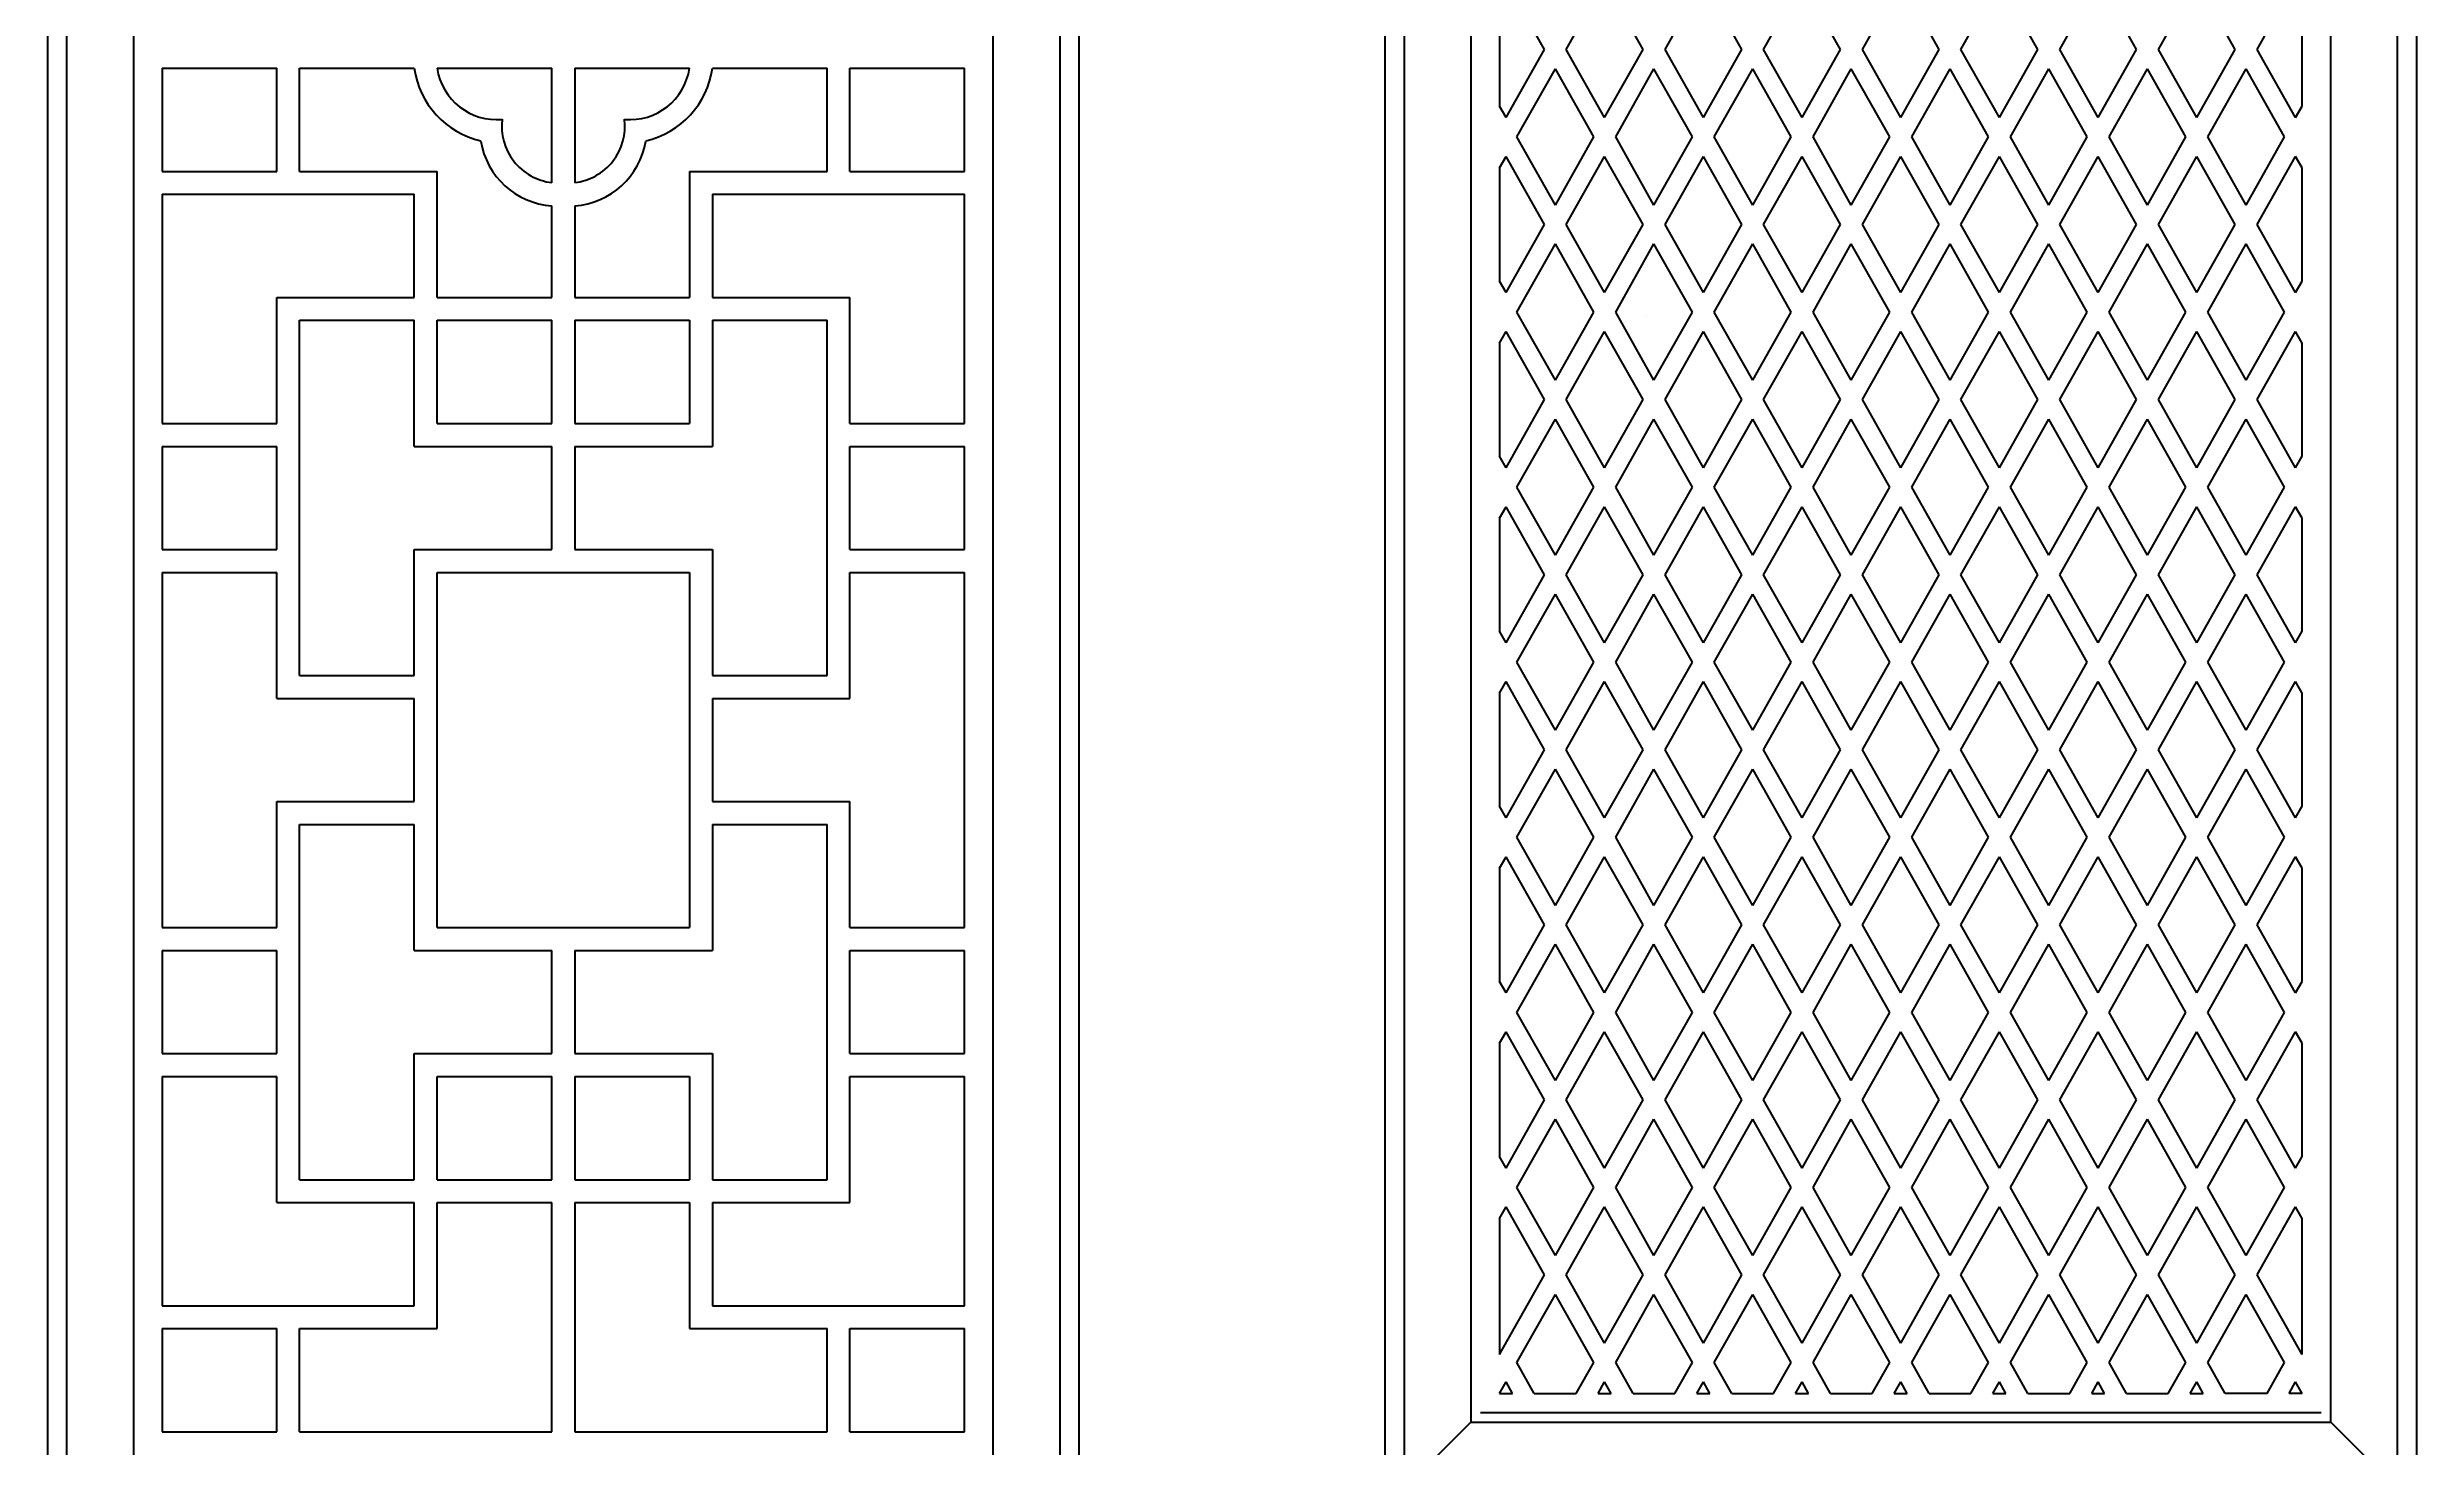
# Model space of a CAD drawing. Extents: x -66030 to 95157, y -13132 to 45879.
# Drawn here: x -49491 to -48251, y 32783 to 33514 of the extents above; entities that cross this region are included whole.
import ezdxf

# ---------------------------------------------------------------- set-up
doc = ezdxf.new("R2010")
doc.units = 0
doc.header["$LTSCALE"] = 100
doc.header["$MEASUREMENT"] = 0
doc.layers.get('0').update_dxf_attribs({"linetype": 'CONTINUOUS'})
for name, color, linetype in [('3', 11, 'CONTINUOUS'), ('4', 121, 'CONTINUOUS'), ('7', 105, 'CONTINUOUS')]:
    doc.layers.add(name, color=color, linetype=linetype)
doc.styles.add('163', font='SimSun.ttf', dxfattribs={"width": 0.99})

# ---------------------------------------------------------------- blocks, each defined once
blk = doc.blocks.new('A')
blk.add_hatch(color=1).paths.add_polyline_path([(23, 18, 1), (22, 18, 1)])
at = {"color": 7}
for p, q in [((0, 0), (0, 30)), ((0, 30), (67, 30)), ((67, 0), (0, 0)), ((2, 2), (2, 28)), ((2, 28), (66, 28)), ((2, 16), (65, 16)), ((66, 2), (2, 2)), ((66, 28), (66, 2)), ((67, 30), (67, 0))]:
    blk.add_line(p, q, dxfattribs=at)
at = {"color": 3, "style": '163'}
for s, height, p in [('中国建筑行业网络家园；因为专业，所以完美', 1.84, (6, 12)), ('=', 4, (13, 23)), ('编辑部：ivpinfo@service.netease.com', 1.63, (15, 7)), ('网易  NETEASE ', 3.2, (19, 23))]:
    blk.add_text(s, height=height, dxfattribs=at).set_placement(p)
at = {"color": 1, "style": '163'}
for s, height, p in [('网易  建筑   co.163.com', 2.27, (14, 17)), ('本图纸由浩辰ICAD软件提供技术支持', 1.49, (18, 3))]:
    blk.add_text(s, height=height, dxfattribs=at).set_placement(p)
at = {"color": 3, "style": '163', "text_generation_flag": 2}
blk.add_text('=', height=4, dxfattribs=at).set_placement((54, 23))
blk = doc.blocks.new('建筑图纸图签')
at = {"xscale": 500, "yscale": 500, "zscale": 500}
blk.add_blockref('A', (-18157, -7245), dxfattribs=at)

msp = doc.modelspace()

# ---------------------------------------------------------------- linework, layer by layer
at = {"layer": '3'}
for p, q in [((-48707.8, 33512.7), (-48727.9, 33548.4)), ((-48696.4, 33512.7), (-48676.3, 33548.4)), ((-48656.2, 33512.7), (-48676.3, 33548.4)), ((-48644.7, 33512.7), (-48624.6, 33548.4)), ((-48604.5, 33512.7), (-48624.6, 33548.4)), ((-48593.1, 33512.7), (-48573, 33548.4)), ((-48552.9, 33512.7), (-48573, 33548.4)), ((-48541.4, 33512.7), (-48521.3, 33548.4)), ((-48501.2, 33512.7), (-48521.3, 33548.4)), ((-48489.8, 33512.7), (-48469.7, 33548.4)), ((-48449.6, 33512.7), (-48469.7, 33548.4)), ((-48438.1, 33512.7), (-48418, 33548.4)), ((-48397.9, 33512.7), (-48418, 33548.4)), ((-48386.5, 33512.7), (-48366.4, 33548.4)), ((-48346.3, 33512.7), (-48366.4, 33548.4)), ((-48334.8, 33512.7), (-48314.7, 33548.4)), ((-48727.9, 33477.1), (-48707.8, 33512.7)), ((-48676.3, 33477.1), (-48696.4, 33512.7)), ((-48676.3, 33477.1), (-48656.2, 33512.7)), ((-48624.6, 33477.1), (-48644.7, 33512.7)), ((-48624.6, 33477.1), (-48604.5, 33512.7)), ((-48573, 33477.1), (-48593.1, 33512.7)), ((-48573, 33477.1), (-48552.9, 33512.7)), ((-48521.3, 33477.1), (-48541.4, 33512.7)), ((-48521.3, 33477.1), (-48501.2, 33512.7)), ((-48469.7, 33477.1), (-48489.8, 33512.7)), ((-48469.7, 33477.1), (-48449.6, 33512.7)), ((-48418, 33477.1), (-48438.1, 33512.7)), ((-48418, 33477.1), (-48397.9, 33512.7)), ((-48366.4, 33477.1), (-48386.5, 33512.7)), ((-48366.4, 33477.1), (-48346.3, 33512.7)), ((-48314.7, 33477.1), (-48334.8, 33512.7)), ((-49431.3, 33502.9), (-49371.3, 33502.9)), ((-49371.3, 33448.9), (-49371.3, 33502.9)), ((-49359.3, 33502.9), (-49299.3, 33502.9)), ((-49359.3, 33448.9), (-49359.3, 33502.9)), ((-49287.3, 33502.9), (-49227.3, 33502.9)), ((-49227.3, 33442.9), (-49227.3, 33502.9)), ((-49215.3, 33502.9), (-49215.3, 33442.9)), ((-49215.3, 33502.9), (-49155.3, 33502.9)), ((-49143.3, 33502.9), (-49083.3, 33502.9)), ((-49083.3, 33448.9), (-49083.3, 33502.9)), ((-49071.3, 33448.9), (-49071.3, 33502.9)), ((-49071.3, 33502.9), (-49011.3, 33502.9)), ((-48722.2, 33466.9), (-48702.1, 33502.5)), ((-48682, 33466.9), (-48702.1, 33502.5)), ((-48670.5, 33466.9), (-48650.5, 33502.5)), ((-48630.4, 33466.9), (-48650.5, 33502.5)), ((-48618.9, 33466.9), (-48598.8, 33502.5)), ((-48578.7, 33466.9), (-48598.8, 33502.5)), ((-48567.2, 33466.9), (-48547.2, 33502.5)), ((-48527.1, 33466.9), (-48547.2, 33502.5)), ((-48515.6, 33466.9), (-48495.5, 33502.5)), ((-48475.4, 33466.9), (-48495.5, 33502.5)), ((-48463.9, 33466.9), (-48443.9, 33502.5)), ((-48423.8, 33466.9), (-48443.9, 33502.5)), ((-48412.3, 33466.9), (-48392.2, 33502.5)), ((-48372.1, 33466.9), (-48392.2, 33502.5)), ((-48360.6, 33466.9), (-48340.6, 33502.5)), ((-48320.5, 33466.9), (-48340.6, 33502.5)), ((-48727.9, 33477.1), (-48731.3, 33483.1)), ((-48314.7, 33477.1), (-48311.3, 33483.1)), ((-48731.3, 33450.7), (-48727.9, 33456.7)), ((-48707.8, 33421), (-48727.9, 33456.7)), ((-48702.1, 33431.2), (-48722.2, 33466.9)), ((-48702.1, 33431.2), (-48682, 33466.9)), ((-48696.4, 33421), (-48676.3, 33456.7)), ((-48656.2, 33421), (-48676.3, 33456.7)), ((-48650.5, 33431.2), (-48670.5, 33466.9)), ((-48650.5, 33431.2), (-48630.4, 33466.9)), ((-48644.7, 33421), (-48624.6, 33456.7)), ((-48604.5, 33421), (-48624.6, 33456.7)), ((-48598.8, 33431.2), (-48618.9, 33466.9)), ((-48598.8, 33431.2), (-48578.7, 33466.9)), ((-48593.1, 33421), (-48573, 33456.7)), ((-48552.9, 33421), (-48573, 33456.7)), ((-48547.2, 33431.2), (-48567.2, 33466.9)), ((-48547.2, 33431.2), (-48527.1, 33466.9)), ((-48541.4, 33421), (-48521.3, 33456.7)), ((-48501.2, 33421), (-48521.3, 33456.7)), ((-48495.5, 33431.2), (-48515.6, 33466.9)), ((-48495.5, 33431.2), (-48475.4, 33466.9)), ((-48489.8, 33421), (-48469.7, 33456.7)), ((-48449.6, 33421), (-48469.7, 33456.7)), ((-48443.9, 33431.2), (-48463.9, 33466.9)), ((-48443.9, 33431.2), (-48423.8, 33466.9)), ((-48438.1, 33421), (-48418, 33456.7)), ((-48397.9, 33421), (-48418, 33456.7)), ((-48392.2, 33431.2), (-48412.3, 33466.9)), ((-48392.2, 33431.2), (-48372.1, 33466.9)), ((-48386.5, 33421), (-48366.4, 33456.7)), ((-48346.3, 33421), (-48366.4, 33456.7)), ((-48340.6, 33431.2), (-48360.6, 33466.9)), ((-48340.6, 33431.2), (-48320.5, 33466.9)), ((-48334.8, 33421), (-48314.7, 33456.7)), ((-48311.3, 33450.7), (-48314.7, 33456.7)), ((-49431.3, 33448.9), (-49371.3, 33448.9)), ((-49359.3, 33448.9), (-49287.3, 33448.9)), ((-49287.3, 33382.9), (-49287.3, 33448.9)), ((-49155.3, 33448.9), (-49083.3, 33448.9)), ((-49155.3, 33448.9), (-49155.3, 33382.9)), ((-49071.3, 33448.9), (-49011.3, 33448.9)), ((-49431.3, 33436.9), (-49299.3, 33436.9)), ((-49299.3, 33382.9), (-49299.3, 33436.9)), ((-49227.3, 33382.9), (-49227.3, 33430.9)), ((-49215.3, 33430.9), (-49215.3, 33382.9)), ((-49143.3, 33436.9), (-49011.3, 33436.9)), ((-49143.3, 33436.9), (-49143.3, 33382.9)), ((-48727.9, 33385.4), (-48707.8, 33421)), ((-48676.3, 33385.4), (-48696.4, 33421)), ((-48676.3, 33385.4), (-48656.2, 33421)), ((-48624.6, 33385.4), (-48644.7, 33421)), ((-48624.6, 33385.4), (-48604.5, 33421)), ((-48573, 33385.4), (-48593.1, 33421)), ((-48573, 33385.4), (-48552.9, 33421)), ((-48521.3, 33385.4), (-48541.4, 33421)), ((-48521.3, 33385.4), (-48501.2, 33421)), ((-48469.7, 33385.4), (-48489.8, 33421)), ((-48469.7, 33385.4), (-48449.6, 33421)), ((-48418, 33385.4), (-48438.1, 33421)), ((-48418, 33385.4), (-48397.9, 33421)), ((-48366.4, 33385.4), (-48386.5, 33421)), ((-48366.4, 33385.4), (-48346.3, 33421)), ((-48314.7, 33385.4), (-48334.8, 33421)), ((-48722.2, 33375.2), (-48702.1, 33410.9)), ((-48682, 33375.2), (-48702.1, 33410.9)), ((-48670.5, 33375.2), (-48650.5, 33410.9)), ((-48630.4, 33375.2), (-48650.5, 33410.9)), ((-48618.9, 33375.2), (-48598.8, 33410.9)), ((-48578.7, 33375.2), (-48598.8, 33410.9)), ((-48567.2, 33375.2), (-48547.2, 33410.9)), ((-48527.1, 33375.2), (-48547.2, 33410.9)), ((-48515.6, 33375.2), (-48495.5, 33410.9)), ((-48475.4, 33375.2), (-48495.5, 33410.9)), ((-48463.9, 33375.2), (-48443.9, 33410.9)), ((-48423.8, 33375.2), (-48443.9, 33410.9)), ((-48412.3, 33375.2), (-48392.2, 33410.9)), ((-48372.1, 33375.2), (-48392.2, 33410.9)), ((-48360.6, 33375.2), (-48340.6, 33410.9)), ((-48320.5, 33375.2), (-48340.6, 33410.9)), ((-49371.3, 33382.9), (-49299.3, 33382.9)), ((-49371.3, 33316.9), (-49371.3, 33382.9)), ((-49287.3, 33382.9), (-49227.3, 33382.9)), ((-49215.3, 33382.9), (-49155.3, 33382.9)), ((-49143.3, 33382.9), (-49071.3, 33382.9)), ((-49071.3, 33316.9), (-49071.3, 33382.9)), ((-48727.9, 33385.4), (-48731.3, 33391.4)), ((-48314.7, 33385.4), (-48311.3, 33391.4)), ((-49359.3, 33184.9), (-49359.3, 33370.9)), ((-49359.3, 33370.9), (-49299.3, 33370.9)), ((-49299.3, 33304.9), (-49299.3, 33370.9)), ((-49287.3, 33370.9), (-49227.3, 33370.9)), ((-49287.3, 33316.9), (-49287.3, 33370.9)), ((-49227.3, 33316.9), (-49227.3, 33370.9)), ((-49215.3, 33370.9), (-49215.3, 33316.9)), ((-49215.3, 33370.9), (-49155.3, 33370.9)), ((-49155.3, 33370.9), (-49155.3, 33316.9)), ((-49143.3, 33370.9), (-49083.3, 33370.9)), ((-49143.3, 33370.9), (-49143.3, 33304.9)), ((-49083.3, 33184.9), (-49083.3, 33370.9)), ((-48702.1, 33339.6), (-48722.2, 33375.2)), ((-48702.1, 33339.6), (-48682, 33375.2)), ((-48650.5, 33339.6), (-48670.5, 33375.2)), ((-48650.5, 33339.6), (-48630.4, 33375.2)), ((-48598.8, 33339.6), (-48618.9, 33375.2)), ((-48598.8, 33339.6), (-48578.7, 33375.2)), ((-48547.2, 33339.6), (-48567.2, 33375.2)), ((-48547.2, 33339.6), (-48527.1, 33375.2)), ((-48495.5, 33339.6), (-48515.6, 33375.2)), ((-48495.5, 33339.6), (-48475.4, 33375.2)), ((-48443.9, 33339.6), (-48463.9, 33375.2)), ((-48443.9, 33339.6), (-48423.8, 33375.2)), ((-48392.2, 33339.6), (-48412.3, 33375.2)), ((-48392.2, 33339.6), (-48372.1, 33375.2)), ((-48340.6, 33339.6), (-48360.6, 33375.2)), ((-48340.6, 33339.6), (-48320.5, 33375.2)), ((-48731.3, 33359), (-48727.9, 33365)), ((-48707.8, 33329.4), (-48727.9, 33365)), ((-48696.4, 33329.4), (-48676.3, 33365)), ((-48656.2, 33329.4), (-48676.3, 33365)), ((-48644.7, 33329.4), (-48624.6, 33365)), ((-48604.5, 33329.4), (-48624.6, 33365)), ((-48593.1, 33329.4), (-48573, 33365)), ((-48552.9, 33329.4), (-48573, 33365)), ((-48541.4, 33329.4), (-48521.3, 33365)), ((-48501.2, 33329.4), (-48521.3, 33365)), ((-48489.8, 33329.4), (-48469.7, 33365)), ((-48449.6, 33329.4), (-48469.7, 33365)), ((-48438.1, 33329.4), (-48418, 33365)), ((-48397.9, 33329.4), (-48418, 33365)), ((-48386.5, 33329.4), (-48366.4, 33365)), ((-48346.3, 33329.4), (-48366.4, 33365)), ((-48334.8, 33329.4), (-48314.7, 33365)), ((-48311.3, 33359), (-48314.7, 33365)), ((-48727.9, 33293.7), (-48707.8, 33329.4)), ((-48722.2, 33283.5), (-48702.1, 33319.2)), ((-48682, 33283.5), (-48702.1, 33319.2)), ((-48676.3, 33293.7), (-48696.4, 33329.4)), ((-48676.3, 33293.7), (-48656.2, 33329.4)), ((-48670.5, 33283.5), (-48650.5, 33319.2)), ((-48630.4, 33283.5), (-48650.5, 33319.2)), ((-48624.6, 33293.7), (-48644.7, 33329.4)), ((-48624.6, 33293.7), (-48604.5, 33329.4)), ((-48618.9, 33283.5), (-48598.8, 33319.2)), ((-48578.7, 33283.5), (-48598.8, 33319.2)), ((-48573, 33293.7), (-48593.1, 33329.4)), ((-48573, 33293.7), (-48552.9, 33329.4)), ((-48567.2, 33283.5), (-48547.2, 33319.2)), ((-48527.1, 33283.5), (-48547.2, 33319.2)), ((-48521.3, 33293.7), (-48541.4, 33329.4)), ((-48521.3, 33293.7), (-48501.2, 33329.4)), ((-48515.6, 33283.5), (-48495.5, 33319.2)), ((-48475.4, 33283.5), (-48495.5, 33319.2)), ((-48469.7, 33293.7), (-48489.8, 33329.4)), ((-48469.7, 33293.7), (-48449.6, 33329.4)), ((-48463.9, 33283.5), (-48443.9, 33319.2)), ((-48423.8, 33283.5), (-48443.9, 33319.2)), ((-48418, 33293.7), (-48438.1, 33329.4)), ((-48418, 33293.7), (-48397.9, 33329.4)), ((-48412.3, 33283.5), (-48392.2, 33319.2)), ((-48372.1, 33283.5), (-48392.2, 33319.2)), ((-48366.4, 33293.7), (-48386.5, 33329.4)), ((-48366.4, 33293.7), (-48346.3, 33329.4)), ((-48360.6, 33283.5), (-48340.6, 33319.2)), ((-48320.5, 33283.5), (-48340.6, 33319.2)), ((-48314.7, 33293.7), (-48334.8, 33329.4)), ((-49431.3, 33316.9), (-49371.3, 33316.9)), ((-49287.3, 33316.9), (-49227.3, 33316.9)), ((-49215.3, 33316.9), (-49155.3, 33316.9)), ((-49071.3, 33316.9), (-49011.3, 33316.9)), ((-49431.3, 33304.9), (-49371.3, 33304.9)), ((-49371.3, 33250.9), (-49371.3, 33304.9)), ((-49299.3, 33304.9), (-49227.3, 33304.9)), ((-49227.3, 33250.9), (-49227.3, 33304.9)), ((-49215.3, 33304.9), (-49215.3, 33250.9)), ((-49215.3, 33304.9), (-49143.3, 33304.9)), ((-49071.3, 33250.9), (-49071.3, 33304.9)), ((-49071.3, 33304.9), (-49011.3, 33304.9)), ((-48727.9, 33293.7), (-48731.3, 33299.7)), ((-48314.7, 33293.7), (-48311.3, 33299.7)), ((-48702.1, 33247.9), (-48722.2, 33283.5)), ((-48702.1, 33247.9), (-48682, 33283.5)), ((-48650.5, 33247.9), (-48670.5, 33283.5)), ((-48650.5, 33247.9), (-48630.4, 33283.5)), ((-48598.8, 33247.9), (-48618.9, 33283.5)), ((-48598.8, 33247.9), (-48578.7, 33283.5)), ((-48547.2, 33247.9), (-48567.2, 33283.5)), ((-48547.2, 33247.9), (-48527.1, 33283.5)), ((-48495.5, 33247.9), (-48515.6, 33283.5)), ((-48495.5, 33247.9), (-48475.4, 33283.5)), ((-48443.9, 33247.9), (-48463.9, 33283.5)), ((-48443.9, 33247.9), (-48423.8, 33283.5)), ((-48392.2, 33247.9), (-48412.3, 33283.5)), ((-48392.2, 33247.9), (-48372.1, 33283.5)), ((-48340.6, 33247.9), (-48360.6, 33283.5)), ((-48340.6, 33247.9), (-48320.5, 33283.5)), ((-48731.3, 33267.3), (-48727.9, 33273.3)), ((-48707.8, 33237.7), (-48727.9, 33273.3)), ((-48696.4, 33237.7), (-48676.3, 33273.3)), ((-48656.2, 33237.7), (-48676.3, 33273.3)), ((-48644.7, 33237.7), (-48624.6, 33273.3)), ((-48604.5, 33237.7), (-48624.6, 33273.3)), ((-48593.1, 33237.7), (-48573, 33273.3)), ((-48552.9, 33237.7), (-48573, 33273.3)), ((-48541.4, 33237.7), (-48521.3, 33273.3)), ((-48501.2, 33237.7), (-48521.3, 33273.3)), ((-48489.8, 33237.7), (-48469.7, 33273.3)), ((-48449.6, 33237.7), (-48469.7, 33273.3)), ((-48438.1, 33237.7), (-48418, 33273.3)), ((-48397.9, 33237.7), (-48418, 33273.3)), ((-48386.5, 33237.7), (-48366.4, 33273.3)), ((-48346.3, 33237.7), (-48366.4, 33273.3)), ((-48334.8, 33237.7), (-48314.7, 33273.3)), ((-48311.3, 33267.3), (-48314.7, 33273.3)), ((-49431.3, 33250.9), (-49371.3, 33250.9)), ((-49299.3, 33184.9), (-49299.3, 33250.9)), ((-49299.3, 33250.9), (-49227.3, 33250.9)), ((-49215.3, 33250.9), (-49143.3, 33250.9)), ((-49143.3, 33250.9), (-49143.3, 33184.9)), ((-49071.3, 33250.9), (-49011.3, 33250.9)), ((-49431.3, 33238.9), (-49371.3, 33238.9)), ((-49371.3, 33172.9), (-49371.3, 33238.9)), ((-49287.3, 33052.9), (-49287.3, 33238.9)), ((-49287.3, 33238.9), (-49155.3, 33238.9)), ((-49155.3, 33238.9), (-49155.3, 33052.9)), ((-49071.3, 33172.9), (-49071.3, 33238.9)), ((-49071.3, 33238.9), (-49011.3, 33238.9)), ((-48727.9, 33202), (-48707.8, 33237.7)), ((-48676.3, 33202), (-48696.4, 33237.7)), ((-48676.3, 33202), (-48656.2, 33237.7)), ((-48624.6, 33202), (-48644.7, 33237.7)), ((-48624.6, 33202), (-48604.5, 33237.7)), ((-48573, 33202), (-48593.1, 33237.7)), ((-48573, 33202), (-48552.9, 33237.7)), ((-48521.3, 33202), (-48541.4, 33237.7)), ((-48521.3, 33202), (-48501.2, 33237.7)), ((-48469.7, 33202), (-48489.8, 33237.7)), ((-48469.7, 33202), (-48449.6, 33237.7)), ((-48418, 33202), (-48438.1, 33237.7)), ((-48418, 33202), (-48397.9, 33237.7)), ((-48366.4, 33202), (-48386.5, 33237.7)), ((-48366.4, 33202), (-48346.3, 33237.7)), ((-48314.7, 33202), (-48334.8, 33237.7)), ((-48722.2, 33191.9), (-48702.1, 33227.5)), ((-48682, 33191.9), (-48702.1, 33227.5)), ((-48670.5, 33191.9), (-48650.5, 33227.5)), ((-48630.4, 33191.9), (-48650.5, 33227.5)), ((-48618.9, 33191.9), (-48598.8, 33227.5)), ((-48578.7, 33191.9), (-48598.8, 33227.5)), ((-48567.2, 33191.9), (-48547.2, 33227.5)), ((-48527.1, 33191.9), (-48547.2, 33227.5)), ((-48515.6, 33191.9), (-48495.5, 33227.5)), ((-48475.4, 33191.9), (-48495.5, 33227.5)), ((-48463.9, 33191.9), (-48443.9, 33227.5)), ((-48423.8, 33191.9), (-48443.9, 33227.5)), ((-48412.3, 33191.9), (-48392.2, 33227.5)), ((-48372.1, 33191.9), (-48392.2, 33227.5)), ((-48360.6, 33191.9), (-48340.6, 33227.5)), ((-48320.5, 33191.9), (-48340.6, 33227.5)), ((-48727.9, 33202), (-48731.3, 33208.1)), ((-48314.7, 33202), (-48311.3, 33208.1)), ((-49359.3, 33184.9), (-49299.3, 33184.9)), ((-49143.3, 33184.9), (-49083.3, 33184.9)), ((-48702.1, 33156.2), (-48722.2, 33191.9)), ((-48702.1, 33156.2), (-48682, 33191.9)), ((-48650.5, 33156.2), (-48670.5, 33191.9)), ((-48650.5, 33156.2), (-48630.4, 33191.9)), ((-48598.8, 33156.2), (-48618.9, 33191.9)), ((-48598.8, 33156.2), (-48578.7, 33191.9)), ((-48547.2, 33156.2), (-48567.2, 33191.9)), ((-48547.2, 33156.2), (-48527.1, 33191.9)), ((-48495.5, 33156.2), (-48515.6, 33191.9)), ((-48495.5, 33156.2), (-48475.4, 33191.9)), ((-48443.9, 33156.2), (-48463.9, 33191.9)), ((-48443.9, 33156.2), (-48423.8, 33191.9)), ((-48392.2, 33156.2), (-48412.3, 33191.9)), ((-48392.2, 33156.2), (-48372.1, 33191.9)), ((-48340.6, 33156.2), (-48360.6, 33191.9)), ((-48340.6, 33156.2), (-48320.5, 33191.9)), ((-49371.3, 33172.9), (-49299.3, 33172.9)), ((-49299.3, 33118.9), (-49299.3, 33172.9)), ((-49143.3, 33172.9), (-49071.3, 33172.9)), ((-49143.3, 33172.9), (-49143.3, 33118.9)), ((-48731.3, 33175.6), (-48727.9, 33181.7)), ((-48707.8, 33146), (-48727.9, 33181.7)), ((-48696.4, 33146), (-48676.3, 33181.7)), ((-48656.2, 33146), (-48676.3, 33181.7)), ((-48644.7, 33146), (-48624.6, 33181.7)), ((-48604.5, 33146), (-48624.6, 33181.7)), ((-48593.1, 33146), (-48573, 33181.7)), ((-48552.9, 33146), (-48573, 33181.7)), ((-48541.4, 33146), (-48521.3, 33181.7)), ((-48501.2, 33146), (-48521.3, 33181.7)), ((-48489.8, 33146), (-48469.7, 33181.7)), ((-48449.6, 33146), (-48469.7, 33181.7)), ((-48438.1, 33146), (-48418, 33181.7)), ((-48397.9, 33146), (-48418, 33181.7)), ((-48386.5, 33146), (-48366.4, 33181.7)), ((-48346.3, 33146), (-48366.4, 33181.7)), ((-48334.8, 33146), (-48314.7, 33181.7)), ((-48311.3, 33175.6), (-48314.7, 33181.7)), ((-48727.9, 33110.4), (-48707.8, 33146)), ((-48676.3, 33110.4), (-48696.4, 33146)), ((-48676.3, 33110.4), (-48656.2, 33146)), ((-48624.6, 33110.4), (-48644.7, 33146)), ((-48624.6, 33110.4), (-48604.5, 33146)), ((-48573, 33110.4), (-48593.1, 33146)), ((-48573, 33110.4), (-48552.9, 33146)), ((-48521.3, 33110.4), (-48541.4, 33146)), ((-48521.3, 33110.4), (-48501.2, 33146)), ((-48469.7, 33110.4), (-48489.8, 33146)), ((-48469.7, 33110.4), (-48449.6, 33146)), ((-48418, 33110.4), (-48438.1, 33146)), ((-48418, 33110.4), (-48397.9, 33146)), ((-48366.4, 33110.4), (-48386.5, 33146)), ((-48366.4, 33110.4), (-48346.3, 33146)), ((-48314.7, 33110.4), (-48334.8, 33146)), ((-48722.2, 33100.2), (-48702.1, 33135.8)), ((-48682, 33100.2), (-48702.1, 33135.8)), ((-48670.5, 33100.2), (-48650.5, 33135.8)), ((-48630.4, 33100.2), (-48650.5, 33135.8)), ((-48618.9, 33100.2), (-48598.8, 33135.8)), ((-48578.7, 33100.2), (-48598.8, 33135.8)), ((-48567.2, 33100.2), (-48547.2, 33135.8)), ((-48527.1, 33100.2), (-48547.2, 33135.8)), ((-48515.6, 33100.2), (-48495.5, 33135.8)), ((-48475.4, 33100.2), (-48495.5, 33135.8)), ((-48463.9, 33100.2), (-48443.9, 33135.8)), ((-48423.8, 33100.2), (-48443.9, 33135.8)), ((-48412.3, 33100.2), (-48392.2, 33135.8)), ((-48372.1, 33100.2), (-48392.2, 33135.8)), ((-48360.6, 33100.2), (-48340.6, 33135.8)), ((-48320.5, 33100.2), (-48340.6, 33135.8)), ((-49371.3, 33118.9), (-49299.3, 33118.9)), ((-49371.3, 33052.9), (-49371.3, 33118.9)), ((-49143.3, 33118.9), (-49071.3, 33118.9)), ((-49071.3, 33052.9), (-49071.3, 33118.9)), ((-48727.9, 33110.4), (-48731.3, 33116.4)), ((-48314.7, 33110.4), (-48311.3, 33116.4)), ((-49359.3, 33106.9), (-49299.3, 33106.9)), ((-49359.3, 32920.9), (-49359.3, 33106.9)), ((-49299.3, 33040.9), (-49299.3, 33106.9)), ((-49143.3, 33106.9), (-49083.3, 33106.9)), ((-49143.3, 33106.9), (-49143.3, 33040.9)), ((-49083.3, 32920.9), (-49083.3, 33106.9)), ((-48702.1, 33064.5), (-48722.2, 33100.2)), ((-48702.1, 33064.5), (-48682, 33100.2)), ((-48650.5, 33064.5), (-48670.5, 33100.2)), ((-48650.5, 33064.5), (-48630.4, 33100.2)), ((-48598.8, 33064.5), (-48618.9, 33100.2)), ((-48598.8, 33064.5), (-48578.7, 33100.2)), ((-48547.2, 33064.5), (-48567.2, 33100.2)), ((-48547.2, 33064.5), (-48527.1, 33100.2)), ((-48495.5, 33064.5), (-48515.6, 33100.2)), ((-48495.5, 33064.5), (-48475.4, 33100.2)), ((-48443.9, 33064.5), (-48463.9, 33100.2)), ((-48443.9, 33064.5), (-48423.8, 33100.2)), ((-48392.2, 33064.5), (-48412.3, 33100.2)), ((-48392.2, 33064.5), (-48372.1, 33100.2)), ((-48340.6, 33064.5), (-48360.6, 33100.2)), ((-48340.6, 33064.5), (-48320.5, 33100.2)), ((-48731.3, 33084), (-48727.9, 33090)), ((-48707.8, 33054.3), (-48727.9, 33090)), ((-48696.4, 33054.3), (-48676.3, 33090)), ((-48656.2, 33054.3), (-48676.3, 33090)), ((-48644.7, 33054.3), (-48624.6, 33090)), ((-48604.5, 33054.3), (-48624.6, 33090)), ((-48593.1, 33054.3), (-48573, 33090)), ((-48552.9, 33054.3), (-48573, 33090)), ((-48541.4, 33054.3), (-48521.3, 33090)), ((-48501.2, 33054.3), (-48521.3, 33090)), ((-48489.8, 33054.3), (-48469.7, 33090)), ((-48449.6, 33054.3), (-48469.7, 33090)), ((-48438.1, 33054.3), (-48418, 33090)), ((-48397.9, 33054.3), (-48418, 33090)), ((-48386.5, 33054.3), (-48366.4, 33090)), ((-48346.3, 33054.3), (-48366.4, 33090)), ((-48334.8, 33054.3), (-48314.7, 33090)), ((-48311.3, 33084), (-48314.7, 33090)), ((-49431.3, 33052.9), (-49371.3, 33052.9)), ((-49287.3, 33052.9), (-49155.3, 33052.9)), ((-49071.3, 33052.9), (-49011.3, 33052.9)), ((-48727.9, 33018.7), (-48707.8, 33054.3)), ((-48676.3, 33018.7), (-48696.4, 33054.3)), ((-48676.3, 33018.7), (-48656.2, 33054.3)), ((-48624.6, 33018.7), (-48644.7, 33054.3)), ((-48624.6, 33018.7), (-48604.5, 33054.3)), ((-48573, 33018.7), (-48593.1, 33054.3)), ((-48573, 33018.7), (-48552.9, 33054.3)), ((-48521.3, 33018.7), (-48541.4, 33054.3)), ((-48521.3, 33018.7), (-48501.2, 33054.3)), ((-48469.7, 33018.7), (-48489.8, 33054.3)), ((-48469.7, 33018.7), (-48449.6, 33054.3)), ((-48418, 33018.7), (-48438.1, 33054.3)), ((-48418, 33018.7), (-48397.9, 33054.3)), ((-48366.4, 33018.7), (-48386.5, 33054.3)), ((-48366.4, 33018.7), (-48346.3, 33054.3)), ((-48314.7, 33018.7), (-48334.8, 33054.3)), ((-49431.3, 33040.9), (-49371.3, 33040.9)), ((-49371.3, 32986.9), (-49371.3, 33040.9)), ((-49299.3, 33040.9), (-49227.3, 33040.9)), ((-49227.3, 32986.9), (-49227.3, 33040.9)), ((-49215.3, 33040.9), (-49215.3, 32986.9)), ((-49215.3, 33040.9), (-49143.3, 33040.9)), ((-49071.3, 32986.9), (-49071.3, 33040.9)), ((-49071.3, 33040.9), (-49011.3, 33040.9)), ((-48722.2, 33008.5), (-48702.1, 33044.2)), ((-48682, 33008.5), (-48702.1, 33044.2)), ((-48670.5, 33008.5), (-48650.5, 33044.2)), ((-48630.4, 33008.5), (-48650.5, 33044.2)), ((-48618.9, 33008.5), (-48598.8, 33044.2)), ((-48578.7, 33008.5), (-48598.8, 33044.2)), ((-48567.2, 33008.5), (-48547.2, 33044.2)), ((-48527.1, 33008.5), (-48547.2, 33044.2)), ((-48515.6, 33008.5), (-48495.5, 33044.2)), ((-48475.4, 33008.5), (-48495.5, 33044.2)), ((-48463.9, 33008.5), (-48443.9, 33044.2)), ((-48423.8, 33008.5), (-48443.9, 33044.2)), ((-48412.3, 33008.5), (-48392.2, 33044.2)), ((-48372.1, 33008.5), (-48392.2, 33044.2)), ((-48360.6, 33008.5), (-48340.6, 33044.2)), ((-48320.5, 33008.5), (-48340.6, 33044.2)), ((-48727.9, 33018.7), (-48731.3, 33024.7)), ((-48314.7, 33018.7), (-48311.3, 33024.7)), ((-48731.3, 32992.3), (-48727.9, 32998.3)), ((-48707.8, 32962.7), (-48727.9, 32998.3)), ((-48702.1, 32972.8), (-48722.2, 33008.5)), ((-48702.1, 32972.8), (-48682, 33008.5)), ((-48696.4, 32962.7), (-48676.3, 32998.3)), ((-48656.2, 32962.7), (-48676.3, 32998.3)), ((-48650.5, 32972.8), (-48670.5, 33008.5)), ((-48650.5, 32972.8), (-48630.4, 33008.5)), ((-48644.7, 32962.7), (-48624.6, 32998.3)), ((-48604.5, 32962.7), (-48624.6, 32998.3)), ((-48598.8, 32972.8), (-48618.9, 33008.5)), ((-48598.8, 32972.8), (-48578.7, 33008.5)), ((-48593.1, 32962.7), (-48573, 32998.3)), ((-48552.9, 32962.7), (-48573, 32998.3)), ((-48547.2, 32972.8), (-48567.2, 33008.5)), ((-48547.2, 32972.8), (-48527.1, 33008.5)), ((-48541.4, 32962.7), (-48521.3, 32998.3)), ((-48501.2, 32962.7), (-48521.3, 32998.3)), ((-48495.5, 32972.8), (-48515.6, 33008.5)), ((-48495.5, 32972.8), (-48475.4, 33008.5)), ((-48489.8, 32962.7), (-48469.7, 32998.3)), ((-48449.6, 32962.7), (-48469.7, 32998.3)), ((-48443.9, 32972.8), (-48463.9, 33008.5)), ((-48443.9, 32972.8), (-48423.8, 33008.5)), ((-48438.1, 32962.7), (-48418, 32998.3)), ((-48397.9, 32962.7), (-48418, 32998.3)), ((-48392.2, 32972.8), (-48412.3, 33008.5)), ((-48392.2, 32972.8), (-48372.1, 33008.5)), ((-48386.5, 32962.7), (-48366.4, 32998.3)), ((-48346.3, 32962.7), (-48366.4, 32998.3)), ((-48340.6, 32972.8), (-48360.6, 33008.5)), ((-48340.6, 32972.8), (-48320.5, 33008.5)), ((-48334.8, 32962.7), (-48314.7, 32998.3)), ((-48311.3, 32992.3), (-48314.7, 32998.3)), ((-49431.3, 32986.9), (-49371.3, 32986.9)), ((-49299.3, 32986.9), (-49227.3, 32986.9)), ((-49299.3, 32920.9), (-49299.3, 32986.9)), ((-49215.3, 32986.9), (-49143.3, 32986.9)), ((-49143.3, 32986.9), (-49143.3, 32920.9)), ((-49071.3, 32986.9), (-49011.3, 32986.9)), ((-49431.3, 32974.9), (-49371.3, 32974.9)), ((-49371.3, 32908.9), (-49371.3, 32974.9)), ((-49287.3, 32974.9), (-49227.3, 32974.9)), ((-49287.3, 32920.9), (-49287.3, 32974.9)), ((-49227.3, 32920.9), (-49227.3, 32974.9)), ((-49215.3, 32974.9), (-49215.3, 32920.9)), ((-49215.3, 32974.9), (-49155.3, 32974.9)), ((-49155.3, 32974.9), (-49155.3, 32920.9)), ((-49071.3, 32908.9), (-49071.3, 32974.9)), ((-49071.3, 32974.9), (-49011.3, 32974.9)), ((-48727.9, 32927), (-48707.8, 32962.7)), ((-48676.3, 32927), (-48696.4, 32962.7)), ((-48676.3, 32927), (-48656.2, 32962.7)), ((-48624.6, 32927), (-48644.7, 32962.7)), ((-48624.6, 32927), (-48604.5, 32962.7)), ((-48573, 32927), (-48593.1, 32962.7)), ((-48573, 32927), (-48552.9, 32962.7)), ((-48521.3, 32927), (-48541.4, 32962.7)), ((-48521.3, 32927), (-48501.2, 32962.7)), ((-48469.7, 32927), (-48489.8, 32962.7)), ((-48469.7, 32927), (-48449.6, 32962.7)), ((-48418, 32927), (-48438.1, 32962.7)), ((-48418, 32927), (-48397.9, 32962.7)), ((-48366.4, 32927), (-48386.5, 32962.7)), ((-48366.4, 32927), (-48346.3, 32962.7)), ((-48314.7, 32927), (-48334.8, 32962.7)), ((-48722.2, 32916.8), (-48702.1, 32952.5)), ((-48682, 32916.8), (-48702.1, 32952.5)), ((-48670.5, 32916.8), (-48650.5, 32952.5)), ((-48630.4, 32916.8), (-48650.5, 32952.5)), ((-48618.9, 32916.8), (-48598.8, 32952.5)), ((-48578.7, 32916.8), (-48598.8, 32952.5)), ((-48567.2, 32916.8), (-48547.2, 32952.5)), ((-48527.1, 32916.8), (-48547.2, 32952.5)), ((-48515.6, 32916.8), (-48495.5, 32952.5)), ((-48475.4, 32916.8), (-48495.5, 32952.5)), ((-48463.9, 32916.8), (-48443.9, 32952.5)), ((-48423.8, 32916.8), (-48443.9, 32952.5)), ((-48412.3, 32916.8), (-48392.2, 32952.5)), ((-48372.1, 32916.8), (-48392.2, 32952.5)), ((-48360.6, 32916.8), (-48340.6, 32952.5)), ((-48320.5, 32916.8), (-48340.6, 32952.5)), ((-48727.9, 32927), (-48731.3, 32933)), ((-48314.7, 32927), (-48311.3, 32933)), ((-49359.3, 32920.9), (-49299.3, 32920.9)), ((-49287.3, 32920.9), (-49227.3, 32920.9)), ((-49215.3, 32920.9), (-49155.3, 32920.9)), ((-49143.3, 32920.9), (-49083.3, 32920.9)), ((-48702.1, 32881.2), (-48722.2, 32916.8)), ((-48702.1, 32881.2), (-48682, 32916.8)), ((-48650.5, 32881.2), (-48670.5, 32916.8)), ((-48650.5, 32881.2), (-48630.4, 32916.8)), ((-48598.8, 32881.2), (-48618.9, 32916.8)), ((-48598.8, 32881.2), (-48578.7, 32916.8)), ((-48547.2, 32881.2), (-48567.2, 32916.8)), ((-48547.2, 32881.2), (-48527.1, 32916.8)), ((-48495.5, 32881.2), (-48515.6, 32916.8)), ((-48495.5, 32881.2), (-48475.4, 32916.8)), ((-48443.9, 32881.2), (-48463.9, 32916.8)), ((-48443.9, 32881.2), (-48423.8, 32916.8)), ((-48392.2, 32881.2), (-48412.3, 32916.8)), ((-48392.2, 32881.2), (-48372.1, 32916.8)), ((-48340.6, 32881.2), (-48360.6, 32916.8)), ((-48340.6, 32881.2), (-48320.5, 32916.8)), ((-49371.3, 32908.9), (-49299.3, 32908.9)), ((-49299.3, 32854.9), (-49299.3, 32908.9)), ((-49287.3, 32842.9), (-49287.3, 32908.9)), ((-49287.3, 32908.9), (-49227.3, 32908.9)), ((-49227.3, 32788.9), (-49227.3, 32908.9)), ((-49215.3, 32908.9), (-49215.3, 32788.9)), ((-49215.3, 32908.9), (-49155.3, 32908.9)), ((-49155.3, 32908.9), (-49155.3, 32842.9)), ((-49143.3, 32908.9), (-49071.3, 32908.9)), ((-49143.3, 32908.9), (-49143.3, 32854.9)), ((-48731.3, 32900.6), (-48727.9, 32906.6)), ((-48707.8, 32871), (-48727.9, 32906.6)), ((-48696.4, 32871), (-48676.3, 32906.6)), ((-48656.2, 32871), (-48676.3, 32906.6)), ((-48644.7, 32871), (-48624.6, 32906.6)), ((-48604.5, 32871), (-48624.6, 32906.6)), ((-48593.1, 32871), (-48573, 32906.6)), ((-48552.9, 32871), (-48573, 32906.6)), ((-48541.4, 32871), (-48521.3, 32906.6)), ((-48501.2, 32871), (-48521.3, 32906.6)), ((-48489.8, 32871), (-48469.7, 32906.6)), ((-48449.6, 32871), (-48469.7, 32906.6)), ((-48438.1, 32871), (-48418, 32906.6)), ((-48397.9, 32871), (-48418, 32906.6)), ((-48386.5, 32871), (-48366.4, 32906.6)), ((-48346.3, 32871), (-48366.4, 32906.6)), ((-48334.8, 32871), (-48314.7, 32906.6)), ((-48311.3, 32900.6), (-48314.7, 32906.6)), ((-48731.3, 32829.3), (-48707.8, 32871)), ((-48722.2, 32825.1), (-48702.1, 32860.8)), ((-48682, 32825.1), (-48702.1, 32860.8)), ((-48676.3, 32835.3), (-48696.4, 32871)), ((-48676.3, 32835.3), (-48656.2, 32871)), ((-48670.5, 32825.1), (-48650.5, 32860.8)), ((-48630.4, 32825.1), (-48650.5, 32860.8)), ((-48624.6, 32835.3), (-48644.7, 32871)), ((-48624.6, 32835.3), (-48604.5, 32871)), ((-48618.9, 32825.1), (-48598.8, 32860.8)), ((-48578.7, 32825.1), (-48598.8, 32860.8)), ((-48573, 32835.3), (-48593.1, 32871)), ((-48573, 32835.3), (-48552.9, 32871)), ((-48567.2, 32825.1), (-48547.2, 32860.8)), ((-48527.1, 32825.1), (-48547.2, 32860.8)), ((-48521.3, 32835.3), (-48541.4, 32871)), ((-48521.3, 32835.3), (-48501.2, 32871)), ((-48515.6, 32825.1), (-48495.5, 32860.8)), ((-48475.4, 32825.1), (-48495.5, 32860.8)), ((-48469.7, 32835.3), (-48489.8, 32871)), ((-48469.7, 32835.3), (-48449.6, 32871)), ((-48463.9, 32825.1), (-48443.9, 32860.8)), ((-48423.8, 32825.1), (-48443.9, 32860.8)), ((-48418, 32835.3), (-48438.1, 32871)), ((-48418, 32835.3), (-48397.9, 32871)), ((-48412.3, 32825.1), (-48392.2, 32860.8)), ((-48372.1, 32825.1), (-48392.2, 32860.8)), ((-48366.4, 32835.3), (-48386.5, 32871)), ((-48366.4, 32835.3), (-48346.3, 32871)), ((-48360.6, 32825.1), (-48340.6, 32860.8)), ((-48320.5, 32825.1), (-48340.6, 32860.8)), ((-48311.3, 32829.3), (-48334.8, 32871)), ((-49431.3, 32854.9), (-49299.3, 32854.9)), ((-49143.3, 32854.9), (-49011.3, 32854.9)), ((-49431.3, 32842.9), (-49371.3, 32842.9)), ((-49371.3, 32788.9), (-49371.3, 32842.9)), ((-49359.3, 32842.9), (-49287.3, 32842.9)), ((-49359.3, 32788.9), (-49359.3, 32842.9)), ((-49155.3, 32842.9), (-49083.3, 32842.9)), ((-49083.3, 32788.9), (-49083.3, 32842.9)), ((-49071.3, 32842.9), (-49011.3, 32842.9)), ((-49071.3, 32788.9), (-49071.3, 32842.9)), ((-48713.1, 32808.9), (-48722.2, 32825.1)), ((-48691.2, 32808.9), (-48682, 32825.1)), ((-48661.4, 32808.9), (-48670.5, 32825.1)), ((-48639.5, 32808.9), (-48630.4, 32825.1)), ((-48609.8, 32808.9), (-48618.9, 32825.1)), ((-48587.9, 32808.9), (-48578.7, 32825.1)), ((-48558.1, 32808.9), (-48567.2, 32825.1)), ((-48536.2, 32808.9), (-48527.1, 32825.1)), ((-48506.5, 32808.9), (-48515.6, 32825.1)), ((-48484.6, 32808.9), (-48475.4, 32825.1)), ((-48454.8, 32808.9), (-48463.9, 32825.1)), ((-48432.9, 32808.9), (-48423.8, 32825.1)), ((-48403.2, 32808.9), (-48412.3, 32825.1)), ((-48381.3, 32808.9), (-48372.1, 32825.1)), ((-48351.5, 32808.9), (-48360.6, 32825.1)), ((-48329.6, 32808.9), (-48320.5, 32825.1)), ((-48731.3, 32808.9), (-48727.9, 32815)), ((-48724.5, 32808.9), (-48727.9, 32815)), ((-48679.7, 32808.9), (-48676.3, 32815)), ((-48672.9, 32808.9), (-48676.3, 32815)), ((-48628, 32808.9), (-48624.6, 32815)), ((-48621.2, 32808.9), (-48624.6, 32815)), ((-48576.4, 32808.9), (-48573, 32815)), ((-48569.6, 32808.9), (-48573, 32815)), ((-48524.7, 32808.9), (-48521.3, 32815)), ((-48517.9, 32808.9), (-48521.3, 32815)), ((-48473.1, 32808.9), (-48469.7, 32815)), ((-48466.3, 32808.9), (-48469.7, 32815)), ((-48421.4, 32808.9), (-48418, 32815)), ((-48414.6, 32808.9), (-48418, 32815)), ((-48369.8, 32808.9), (-48366.4, 32815)), ((-48363, 32808.9), (-48366.4, 32815)), ((-48318.1, 32808.9), (-48314.7, 32815)), ((-48311.3, 32808.9), (-48314.7, 32815)), ((-48741.3, 32798.9), (-48301.3, 32798.9)), ((-48763.8, 32776.4), (-48746.3, 32793.9)), ((-48296.3, 32793.9), (-48278.8, 32776.4))]:
    msp.add_line(p, q, dxfattribs=at)
for points in [[(-49481.3, 31878.9), (-48961.3, 31878.9), (-48961.3, 34438.9), (-49481.3, 34438.9)], [(-48781.3, 31878.9), (-48261.3, 31878.9), (-48261.3, 34438.9), (-48781.3, 34438.9)]]:
    msp.add_lwpolyline(points, close=True, dxfattribs=at)
for centre, radius, start, end in [((-49254, 33509.4), 45.8, 188.1217, 256.814), ((-49256.1, 33507.6), 31.6, 188.5963, 275.0714), ((-49186.5, 33507.6), 31.6, 264.9286, 351.4037), ((-49188.6, 33509.4), 45.8, 283.186, 351.8783), ((-49223.8, 33472.5), 29.7, 172.7486, 263.263), ((-49218.8, 33472.5), 29.7, 276.737, 7.2514), ((-49224.7, 33471.1), 40.3, 189.0074, 266.1934), ((-49218, 33471.1), 40.3, 273.8066, 350.9926)]:
    msp.add_arc(centre, radius, start, end, dxfattribs=at)
at = {"layer": '4'}
for points in [[(-49491.3, 31868.9), (-48951.3, 31868.9), (-48951.3, 34448.9), (-49491.3, 34448.9)], [(-48791.3, 31868.9), (-48251.3, 31868.9), (-48251.3, 34448.9), (-48791.3, 34448.9)]]:
    msp.add_lwpolyline(points, close=True, dxfattribs=at)
at = {"layer": '7'}
for p, q in [((-49446.3, 34243.9), (-49446.3, 32773.9)), ((-48996.3, 32773.9), (-48996.3, 34243.9)), ((-48746.3, 34233.9), (-48746.3, 32793.9)), ((-48296.3, 32793.9), (-48296.3, 34233.9)), ((-48731.3, 33542.3), (-48731.3, 33483.1)), ((-48311.3, 33483.1), (-48311.3, 33542.3)), ((-49431.3, 33502.9), (-49431.3, 33448.9)), ((-49011.3, 33448.9), (-49011.3, 33502.9)), ((-48731.3, 33450.7), (-48731.3, 33391.4)), ((-48311.3, 33391.4), (-48311.3, 33450.7)), ((-49431.3, 33436.9), (-49431.3, 33316.9)), ((-49011.3, 33316.9), (-49011.3, 33436.9)), ((-48731.3, 33359), (-48731.3, 33299.7)), ((-48311.3, 33299.7), (-48311.3, 33359)), ((-49431.3, 33304.9), (-49431.3, 33250.9)), ((-49011.3, 33250.9), (-49011.3, 33304.9)), ((-48731.3, 33267.3), (-48731.3, 33208.1)), ((-48311.3, 33208.1), (-48311.3, 33267.3)), ((-49431.3, 33238.9), (-49431.3, 33052.9)), ((-49011.3, 33052.9), (-49011.3, 33238.9)), ((-48731.3, 33175.6), (-48731.3, 33116.4)), ((-48311.3, 33116.4), (-48311.3, 33175.6)), ((-48731.3, 33084), (-48731.3, 33024.7)), ((-48311.3, 33024.7), (-48311.3, 33084)), ((-49431.3, 33040.9), (-49431.3, 32986.9)), ((-49011.3, 32986.9), (-49011.3, 33040.9)), ((-48731.3, 32992.3), (-48731.3, 32933)), ((-48311.3, 32933), (-48311.3, 32992.3)), ((-49431.3, 32974.9), (-49431.3, 32854.9)), ((-49011.3, 32854.9), (-49011.3, 32974.9)), ((-48731.3, 32900.6), (-48731.3, 32829.3)), ((-48311.3, 32829.3), (-48311.3, 32900.6)), ((-49431.3, 32842.9), (-49431.3, 32788.9)), ((-49011.3, 32788.9), (-49011.3, 32842.9)), ((-48731.3, 32808.9), (-48724.5, 32808.9)), ((-48713.1, 32808.9), (-48691.2, 32808.9)), ((-48679.7, 32808.9), (-48672.9, 32808.9)), ((-48661.4, 32808.9), (-48639.5, 32808.9)), ((-48628, 32808.9), (-48621.2, 32808.9)), ((-48609.8, 32808.9), (-48587.9, 32808.9)), ((-48576.4, 32808.9), (-48569.6, 32808.9)), ((-48558.1, 32808.9), (-48536.2, 32808.9)), ((-48524.7, 32808.9), (-48517.9, 32808.9)), ((-48506.5, 32808.9), (-48484.6, 32808.9)), ((-48473.1, 32808.9), (-48466.3, 32808.9)), ((-48454.8, 32808.9), (-48432.9, 32808.9)), ((-48421.4, 32808.9), (-48414.6, 32808.9)), ((-48403.2, 32808.9), (-48381.3, 32808.9)), ((-48369.8, 32808.9), (-48363, 32808.9)), ((-48329.6, 32808.9), (-48351.5, 32808.9)), ((-48311.3, 32808.9), (-48318.1, 32808.9)), ((-49431.3, 32788.9), (-49371.3, 32788.9)), ((-49359.3, 32788.9), (-49227.3, 32788.9)), ((-49215.3, 32788.9), (-49083.3, 32788.9)), ((-49071.3, 32788.9), (-49011.3, 32788.9)), ((-48746.3, 32793.9), (-48296.3, 32793.9))]:
    msp.add_line(p, q, dxfattribs=at)

# ---------------------------------------------------------------- block references
at = {"xscale": 4.94765117764473e-10, "yscale": 5.093170329928398e-10, "zscale": 5e-10}
msp.add_blockref('建筑图纸图签', (-48654.3, 33373.5), dxfattribs=at)

doc.saveas('drawing.dxf')
